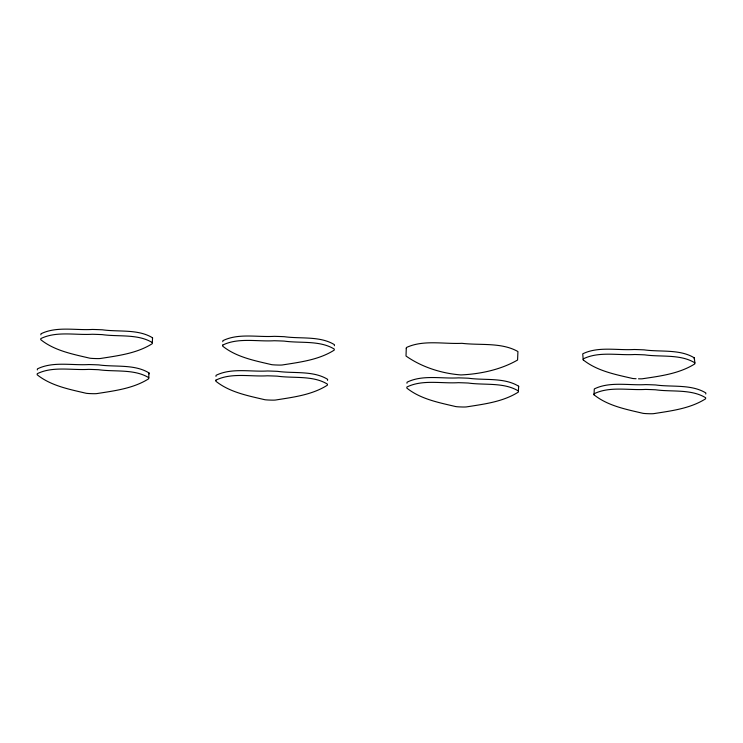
<?xml version="1.0" encoding="UTF-8"?>
<svg xmlns="http://www.w3.org/2000/svg" width="743" height="743" viewBox="0 0 743 743"><rect width="100%" height="100%" fill="white"/><g stroke="black" fill="none" stroke-linecap="round" stroke-linejoin="round"><path stroke-width="1.11" d="M148.823 377.713C134.297 368.797 115.016 372.039 98.624 369.726A92.457 16.652 1.9 0 0 88.705 369.364C71.876 370.404 52.818 366.02 37.252 373.701L37.15 374.751C50.933 385.831 69.248 389.286 86.114 393.27A5.312 0.957 1.9 0 0 87.061 393.391L87.99 393.474A15.557 2.805 1.9 0 0 90.024 393.595L92.067 393.669A15.557 2.805 1.9 0 0 94.454 393.706L95.392 393.688A5.312 0.957 1.9 0 0 96.887 393.586C114.533 390.79 133.378 388.524 148.711 378.763L148.981 372.902C134.455 363.977 115.174 367.218 98.791 364.906A92.457 16.652 1.9 0 0 88.863 364.553C72.034 365.584 52.976 361.2 37.419 368.881L37.317 369.93M152.389 342.616C137.864 333.691 118.583 336.932 102.19 334.619A92.457 16.652 1.9 0 0 92.262 334.257C75.442 335.297 56.375 330.914 40.819 338.594L40.716 339.644C54.499 350.724 72.814 354.188 89.68 358.163A5.312 0.957 1.9 0 0 90.627 358.284L91.556 358.367A15.557 2.805 1.9 0 0 93.59 358.488L95.633 358.563A15.557 2.805 1.9 0 0 98.02 358.6L98.958 358.59A5.312 0.957 1.9 0 0 100.454 358.488C118.1 355.683 136.944 353.427 152.278 343.665L152.547 337.796C138.022 328.87 118.741 332.121 102.358 329.799A92.457 16.652 1.9 0 0 92.429 329.446C75.6 330.486 56.542 326.103 40.986 333.783L40.874 334.833M518.465 391.022C503.94 382.106 484.659 385.348 468.276 383.035A92.457 16.652 1.9 0 0 458.347 382.673C441.518 383.713 422.461 379.329 406.904 387.01L406.802 388.06C420.575 399.14 438.899 402.595 455.756 406.579A5.312 0.957 1.9 0 0 456.713 406.7L457.632 406.783A15.557 2.805 1.9 0 0 459.666 406.904L461.719 406.978A15.557 2.805 1.9 0 0 464.106 407.015L465.034 406.997A5.312 0.957 1.9 0 0 466.53 406.895C484.176 404.099 503.02 401.833 518.363 392.072L518.633 386.211C504.107 377.286 484.826 380.527 468.434 378.215A92.457 16.652 1.9 0 0 458.515 377.862C441.686 378.893 422.628 374.518 407.071 382.19L406.96 383.239M594.019 394.802L594.121 393.753C609.678 386.072 628.745 390.456 645.565 389.416A92.457 16.652 1.9 0 1 655.493 389.778C671.886 392.09 691.166 388.849 705.683 397.765L705.581 398.815C690.247 408.576 671.403 410.842 653.756 413.637A5.312 0.957 1.9 0 1 652.261 413.74L651.323 413.758A15.557 2.805 1.9 0 1 648.936 413.721L646.893 413.647A15.557 2.805 1.9 0 1 644.859 413.526L643.93 413.442A5.312 0.957 1.9 0 1 642.983 413.322C626.117 409.337 607.802 405.882 594.019 394.802L594.289 388.933C609.845 381.252 628.903 385.636 645.732 384.605A92.457 16.652 1.9 0 1 655.66 384.958C672.043 387.27 691.324 384.029 705.85 392.954L705.748 394.004M148.879 373.952L148.981 372.902M152.445 338.845L152.547 337.796M215.962 376.367L216.074 375.317C231.63 367.636 250.688 372.02 267.517 370.98A92.457 16.652 1.9 0 1 277.445 371.342C293.829 373.655 313.109 370.413 327.635 379.329L327.533 380.379M222.789 341.715L222.891 340.675C238.447 332.994 257.505 337.378 274.334 336.338A92.457 16.652 1.9 0 1 284.263 336.69C300.646 339.012 319.927 335.762 334.452 344.687L334.35 345.736M518.521 387.261L518.633 386.211M636.101 378.735L633.965 378.605A5.312 0.957 1.9 0 1 632.562 378.466C615.557 374.546 597.131 371.008 583.227 359.891L583.339 358.841C598.895 351.16 617.953 355.544 634.782 354.504A92.457 16.652 1.9 0 1 644.71 354.866C661.094 357.179 680.374 353.937 694.9 362.863L694.798 363.903C679.176 373.757 660.035 376.134 642.063 378.809A5.312 0.957 1.9 0 1 640.642 378.846L638.488 378.819M694.176 358.897L694.287 357.847C679.761 348.931 660.481 352.173 644.088 349.86A92.457 16.652 1.9 0 0 634.169 349.498C617.34 350.538 598.282 346.154 582.726 353.835L583.227 359.891M694.287 357.847L694.9 362.863M406.263 348.578L406.012 356.018C421.736 367.126 441.602 373.46 460.929 374.936C480.396 374.017 500.671 369.754 517.574 360.03L517.936 351.55C501.497 342.17 480.312 345.504 461.932 343.322C443.71 344.195 423.296 339.616 406.375 347.529L406.263 348.578M215.907 380.128L215.804 381.178C229.587 392.267 247.902 395.722 264.768 399.706A5.312 0.957 1.9 0 0 265.715 399.827L266.644 399.901A15.557 2.805 1.9 0 0 268.678 400.022L270.721 400.096A15.557 2.805 1.9 0 0 273.108 400.133L274.046 400.124A5.312 0.957 1.9 0 0 275.542 400.022C293.188 397.217 312.032 394.96 327.366 385.199L327.468 384.15C312.952 375.224 293.671 378.466 277.278 376.153A92.457 16.652 1.9 0 0 267.35 375.8C250.53 376.831 231.463 372.457 215.907 380.128M222.742 345.068L222.64 346.117C236.413 357.207 254.738 360.661 271.604 364.646A5.312 0.957 1.9 0 0 272.551 364.767L273.48 364.841A15.557 2.805 1.9 0 0 275.514 364.962L277.557 365.036A15.557 2.805 1.9 0 0 279.944 365.073L280.873 365.064A5.312 0.957 1.9 0 0 282.368 364.962C300.014 362.157 318.858 359.9 334.201 350.139L334.304 349.089C319.778 340.164 300.497 343.405 284.114 341.093A92.457 16.652 1.9 0 0 274.186 340.74C257.357 341.771 238.299 337.396 222.742 345.068"/></g></svg>
